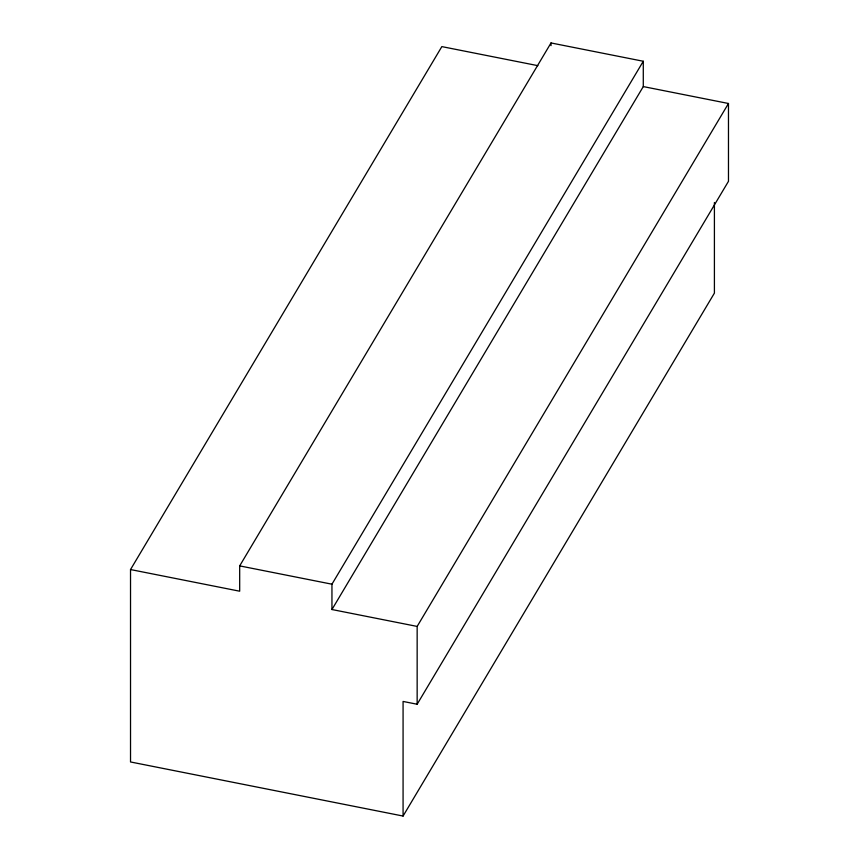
<?xml version="1.0" encoding="UTF-8"?>
<svg xmlns="http://www.w3.org/2000/svg" width="859" height="859" viewBox="0 0 859 859"><rect width="100%" height="100%" fill="white"/><g stroke="black" fill="none" stroke-linecap="round" stroke-linejoin="round"><path stroke-width="1.29" d="M714.409 202.499L714.409 293.112L403.075 816.05L130.525 761.965L130.525 569.549L441.848 46.611L537.863 65.66M130.525 569.549L239.682 591.207L239.682 565.888L551.016 42.95L643.284 61.257L643.284 86.587L331.95 609.525L417.152 626.426L728.475 103.488L643.284 86.587M331.95 609.525L331.95 584.195L643.284 61.257M403.075 816.05L403.075 701.449L417.152 704.24L728.475 181.313L728.475 103.488M239.682 565.888L331.95 584.195M551.016 42.95L551.016 45.613M417.152 626.426L417.152 704.24"/></g></svg>
